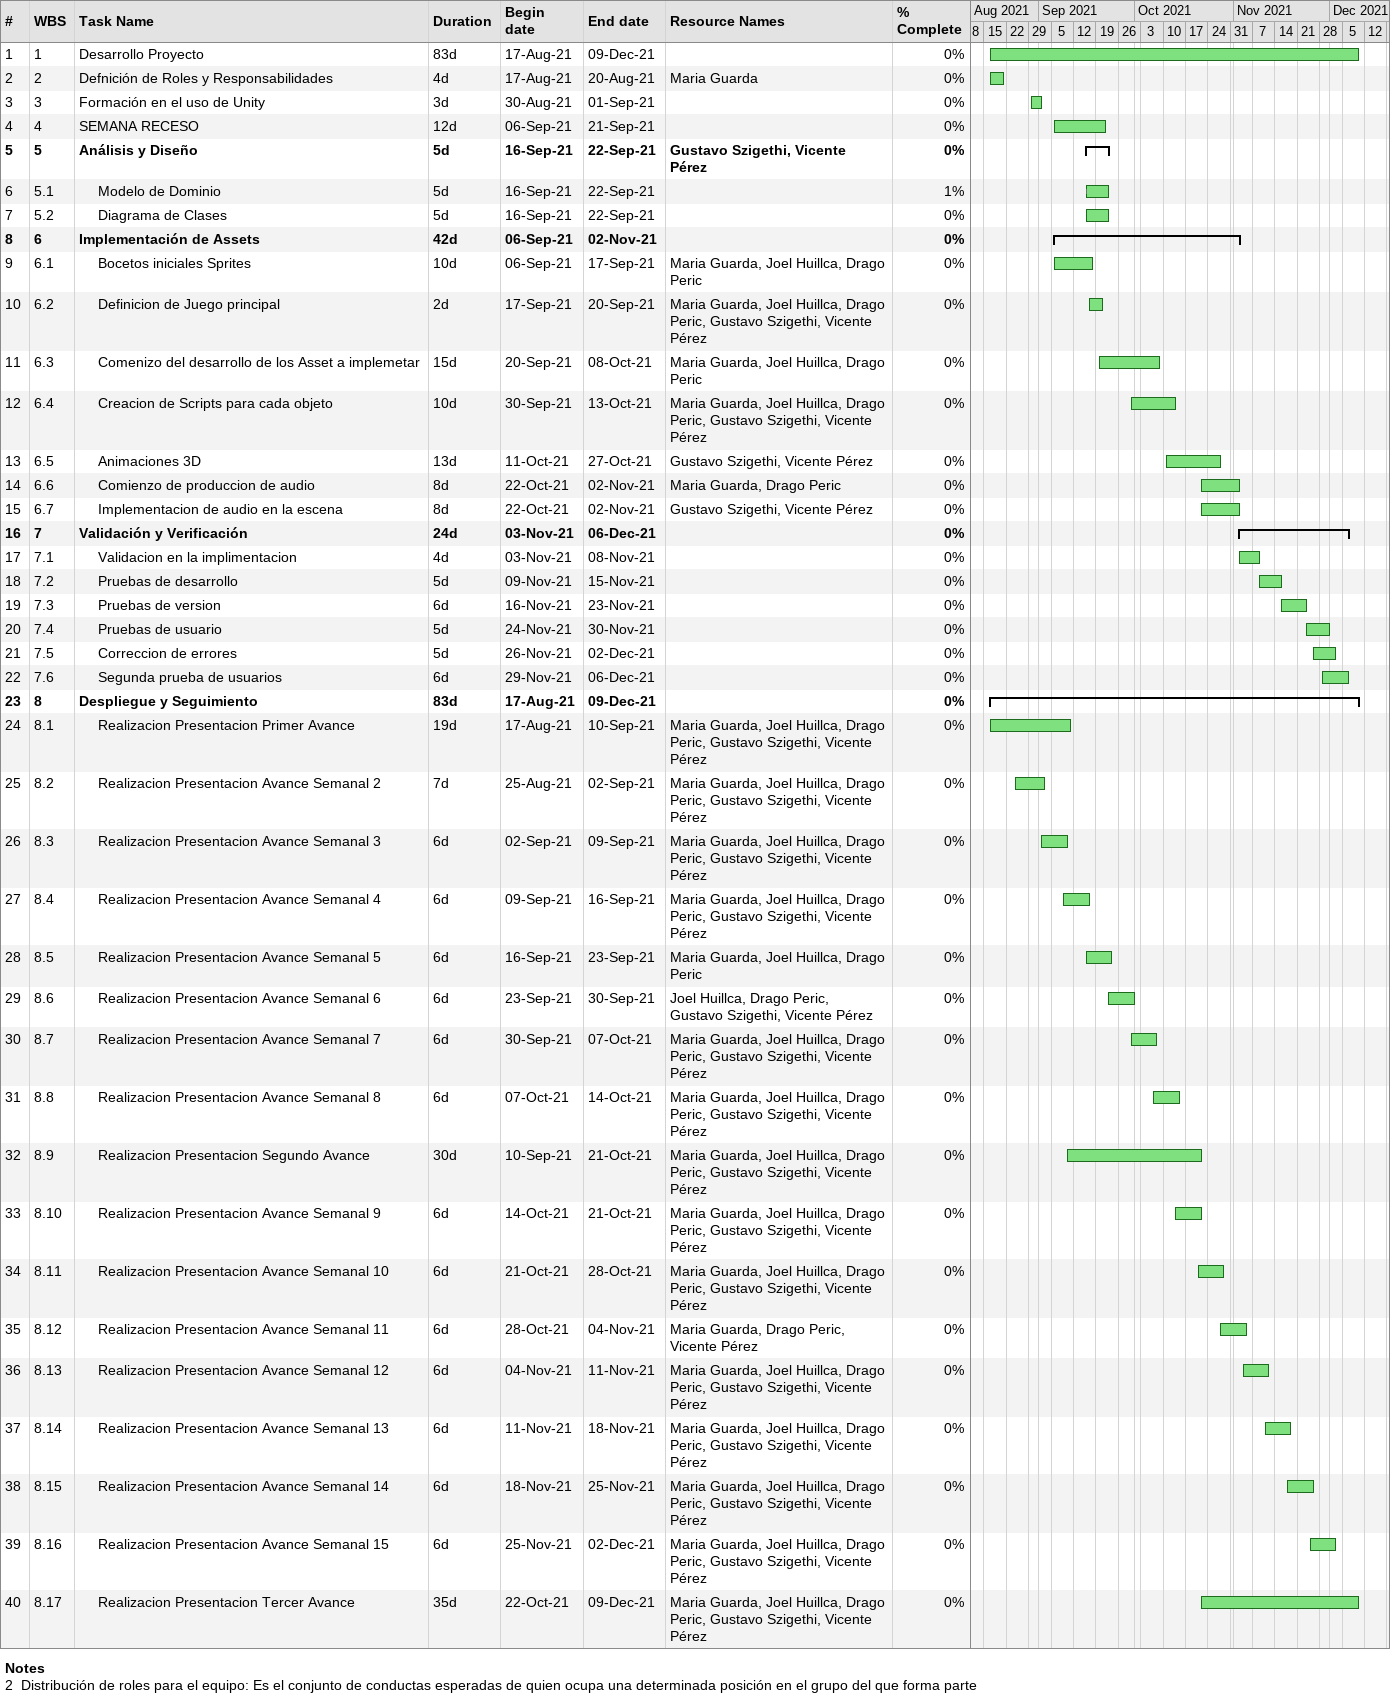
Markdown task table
| ID | WBS | Task | Duration | Start | Finish | Resources | % complete |
|---|---|---|---|---|---|---|---|
| 1 | 1 | Desarrollo Proyecto | 83d | 2021-08-17 | 2021-12-09 |  | 0 |
| 2 | 2 | Defnición de Roles y Responsabilidades | 4d | 2021-08-17 | 2021-08-20 | Maria Guarda | 0 |
| 3 | 3 | Formación en el uso de Unity | 3d | 2021-08-30 | 2021-09-01 |  | 0 |
| 4 | 4 | SEMANA RECESO | 12d | 2021-09-06 | 2021-09-21 |  | 0 |
| 5 | 5 | **Análisis y Diseño** | 5d | 2021-09-16 | 2021-09-22 | Gustavo Szigethi, Vicente Pérez | 0 |
| 6 | 5.1 | Modelo de Dominio | 5d | 2021-09-16 | 2021-09-22 |  | 1 |
| 7 | 5.2 | Diagrama de Clases | 5d | 2021-09-16 | 2021-09-22 |  | 0 |
| 8 | 6 | **Implementación de Assets** | 42d | 2021-09-06 | 2021-11-02 |  | 0 |
| 9 | 6.1 | Bocetos iniciales Sprites | 10d | 2021-09-06 | 2021-09-17 | Maria Guarda, Joel Huillca, Drago Peric | 0 |
| 10 | 6.2 | Definicion de Juego principal | 2d | 2021-09-17 | 2021-09-20 | Maria Guarda, Joel Huillca, Drago Peric, Gustavo Szigethi, Vicente Pérez | 0 |
| 11 | 6.3 | Comenizo del desarrollo de los Asset a implemetar | 15d | 2021-09-20 | 2021-10-08 | Maria Guarda, Joel Huillca, Drago Peric | 0 |
| 12 | 6.4 | Creacion de Scripts para cada objeto | 10d | 2021-09-30 | 2021-10-13 | Maria Guarda, Joel Huillca, Drago Peric, Gustavo Szigethi, Vicente Pérez | 0 |
| 13 | 6.5 | Animaciones 3D | 13d | 2021-10-11 | 2021-10-27 | Gustavo Szigethi, Vicente Pérez | 0 |
| 14 | 6.6 | Comienzo de produccion de audio | 8d | 2021-10-22 | 2021-11-02 | Maria Guarda, Drago Peric | 0 |
| 15 | 6.7 | Implementacion de audio en la escena | 8d | 2021-10-22 | 2021-11-02 | Gustavo Szigethi, Vicente Pérez | 0 |
| 16 | 7 | **Validación y Verificación** | 24d | 2021-11-03 | 2021-12-06 |  | 0 |
| 17 | 7.1 | Validacion en la implimentacion | 4d | 2021-11-03 | 2021-11-08 |  | 0 |
| 18 | 7.2 | Pruebas de desarrollo | 5d | 2021-11-09 | 2021-11-15 |  | 0 |
| 19 | 7.3 | Pruebas de version | 6d | 2021-11-16 | 2021-11-23 |  | 0 |
| 20 | 7.4 | Pruebas de usuario | 5d | 2021-11-24 | 2021-11-30 |  | 0 |
| 21 | 7.5 | Correccion de errores | 5d | 2021-11-26 | 2021-12-02 |  | 0 |
| 22 | 7.6 | Segunda prueba de usuarios | 6d | 2021-11-29 | 2021-12-06 |  | 0 |
| 23 | 8 | **Despliegue y Seguimiento** | 83d | 2021-08-17 | 2021-12-09 |  | 0 |
| 24 | 8.1 | Realizacion Presentacion Primer Avance | 19d | 2021-08-17 | 2021-09-10 | Maria Guarda, Joel Huillca, Drago Peric, Gustavo Szigethi, Vicente Pérez | 0 |
| 25 | 8.2 | Realizacion Presentacion Avance Semanal 2 | 7d | 2021-08-25 | 2021-09-02 | Maria Guarda, Joel Huillca, Drago Peric, Gustavo Szigethi, Vicente Pérez | 0 |
| 26 | 8.3 | Realizacion Presentacion Avance Semanal 3 | 6d | 2021-09-02 | 2021-09-09 | Maria Guarda, Joel Huillca, Drago Peric, Gustavo Szigethi, Vicente Pérez | 0 |
| 27 | 8.4 | Realizacion Presentacion Avance Semanal 4 | 6d | 2021-09-09 | 2021-09-16 | Maria Guarda, Joel Huillca, Drago Peric, Gustavo Szigethi, Vicente Pérez | 0 |
| 28 | 8.5 | Realizacion Presentacion Avance Semanal 5 | 6d | 2021-09-16 | 2021-09-23 | Maria Guarda, Joel Huillca, Drago Peric | 0 |
| 29 | 8.6 | Realizacion Presentacion Avance Semanal 6 | 6d | 2021-09-23 | 2021-09-30 | Joel Huillca, Drago Peric, Gustavo Szigethi, Vicente Pérez | 0 |
| 30 | 8.7 | Realizacion Presentacion Avance Semanal 7 | 6d | 2021-09-30 | 2021-10-07 | Maria Guarda, Joel Huillca, Drago Peric, Gustavo Szigethi, Vicente Pérez | 0 |
| 31 | 8.8 | Realizacion Presentacion Avance Semanal 8 | 6d | 2021-10-07 | 2021-10-14 | Maria Guarda, Joel Huillca, Drago Peric, Gustavo Szigethi, Vicente Pérez | 0 |
| 32 | 8.9 | Realizacion Presentacion Segundo Avance | 30d | 2021-09-10 | 2021-10-21 | Maria Guarda, Joel Huillca, Drago Peric, Gustavo Szigethi, Vicente Pérez | 0 |
| 33 | 8.10 | Realizacion Presentacion Avance Semanal 9 | 6d | 2021-10-14 | 2021-10-21 | Maria Guarda, Joel Huillca, Drago Peric, Gustavo Szigethi, Vicente Pérez | 0 |
| 34 | 8.11 | Realizacion Presentacion Avance Semanal 10 | 6d | 2021-10-21 | 2021-10-28 | Maria Guarda, Joel Huillca, Drago Peric, Gustavo Szigethi, Vicente Pérez | 0 |
| 35 | 8.12 | Realizacion Presentacion Avance Semanal 11 | 6d | 2021-10-28 | 2021-11-04 | Maria Guarda, Drago Peric, Vicente Pérez | 0 |
| 36 | 8.13 | Realizacion Presentacion Avance Semanal 12 | 6d | 2021-11-04 | 2021-11-11 | Maria Guarda, Joel Huillca, Drago Peric, Gustavo Szigethi, Vicente Pérez | 0 |
| 37 | 8.14 | Realizacion Presentacion Avance Semanal 13 | 6d | 2021-11-11 | 2021-11-18 | Maria Guarda, Joel Huillca, Drago Peric, Gustavo Szigethi, Vicente Pérez | 0 |
| 38 | 8.15 | Realizacion Presentacion Avance Semanal 14 | 6d | 2021-11-18 | 2021-11-25 | Maria Guarda, Joel Huillca, Drago Peric, Gustavo Szigethi, Vicente Pérez | 0 |
| 39 | 8.16 | Realizacion Presentacion Avance Semanal 15 | 6d | 2021-11-25 | 2021-12-02 | Maria Guarda, Joel Huillca, Drago Peric, Gustavo Szigethi, Vicente Pérez | 0 |
| 40 | 8.17 | Realizacion Presentacion Tercer Avance | 35d | 2021-10-22 | 2021-12-09 | Maria Guarda, Joel Huillca, Drago Peric, Gustavo Szigethi, Vicente Pérez | 0 |

Notes
- 2: Distribución de roles para el equipo: Es el conjunto de conductas esperadas de quien ocupa una determinada posición en el grupo del que forma parte
